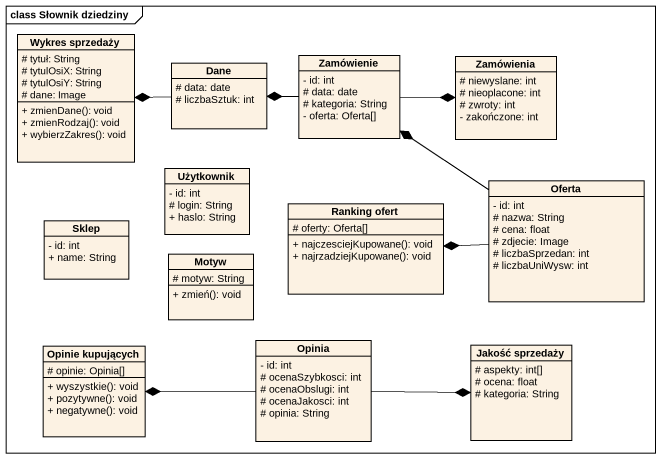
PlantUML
@startuml
mainframe class Słownik dziedziny
hide circle
hide empty members
skinparam classAttributeIconSize 0
class "Wykres sprzedaży" as Wykres_sprzedaży {
  # tytuł: String
  # tytulOsiX: String
  # tytulOsiY: String
  # dane: Image
  + zmienDane(): void
  + zmienRodzaj(): void
  + wybierzZakres(): void
}
class Dane {
  # data: date
  # liczbaSztuk: int
}
class Zamówienie {
  - id: int
  # data: date
  # kategoria: String
  - oferta: Oferta[]
}
class Zamówienia {
  # niewyslane: int
  # nieoplacone: int
  # zwroty: int
  - zakończone: int
}
class Użytkownik {
  - id: int
  # login: String
  + haslo: String
}
class Oferta {
  - id: int
  # nazwa: String
  # cena: float
  # zdjecie: Image
  # liczbaSprzedan: int
  # liczbaUniWysw: int
}
class Sklep {
  - id: int
  + name: String
}
class "Ranking ofert" as Ranking_ofert {
  # oferty: Oferta[]
  + najczesciejKupowane(): void
  + najrzadziejKupowane(): void
}
class Motyw {
  # motyw: String
  + zmień(): void
}
class "Opinie kupujących" as Opinie_kupujących {
  # opinie: Opinia[]
  + wyszystkie(): void
  + pozytywne(): void
  + negatywne(): void
}
class Opinia {
  - id: int
  # ocenaSzybkosci: int
  # ocenaObslugi: int
  # ocenaJakosci: int
  # opinia: String
}
class "Jakość sprzedaży" as Jakość_sprzedaży {
  # aspekty: int[]
  # ocena: float
  # kategoria: String
}
Dane -left-* Wykres_sprzedaży
Zamówienie -left-* Dane
Zamówienie -right-* Zamówienia
Oferta -up-* Zamówienie
Oferta -left-* Ranking_ofert
Opinia -left-* Opinie_kupujących
Opinia -right-* Jakość_sprzedaży
@enduml
